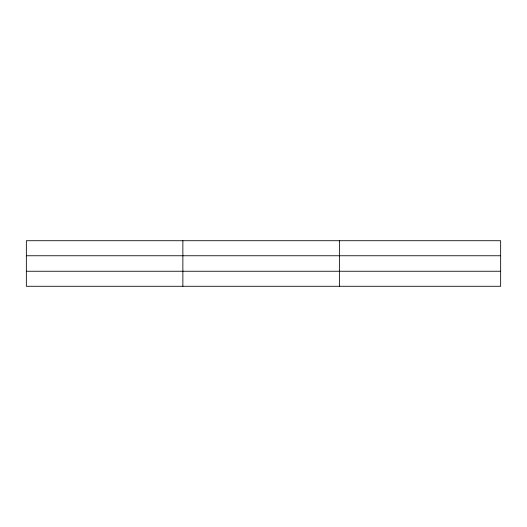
<?xml version="1.0" encoding="UTF-8"?>
<svg xmlns="http://www.w3.org/2000/svg" width="527" height="527" viewBox="0 0 527 527"><rect width="100%" height="100%" fill="white"/><g stroke="black" fill="none" stroke-linecap="round" stroke-linejoin="round"><path stroke-width="0.79" d="M182.869 240.72L182.869 286.28M339.388 240.72L339.388 286.28M500.65 255.753L500.65 240.72L26.35 240.72L26.35 286.28L500.65 286.28L500.65 255.753L26.35 255.753M26.35 271.247L500.65 271.247"/></g></svg>
